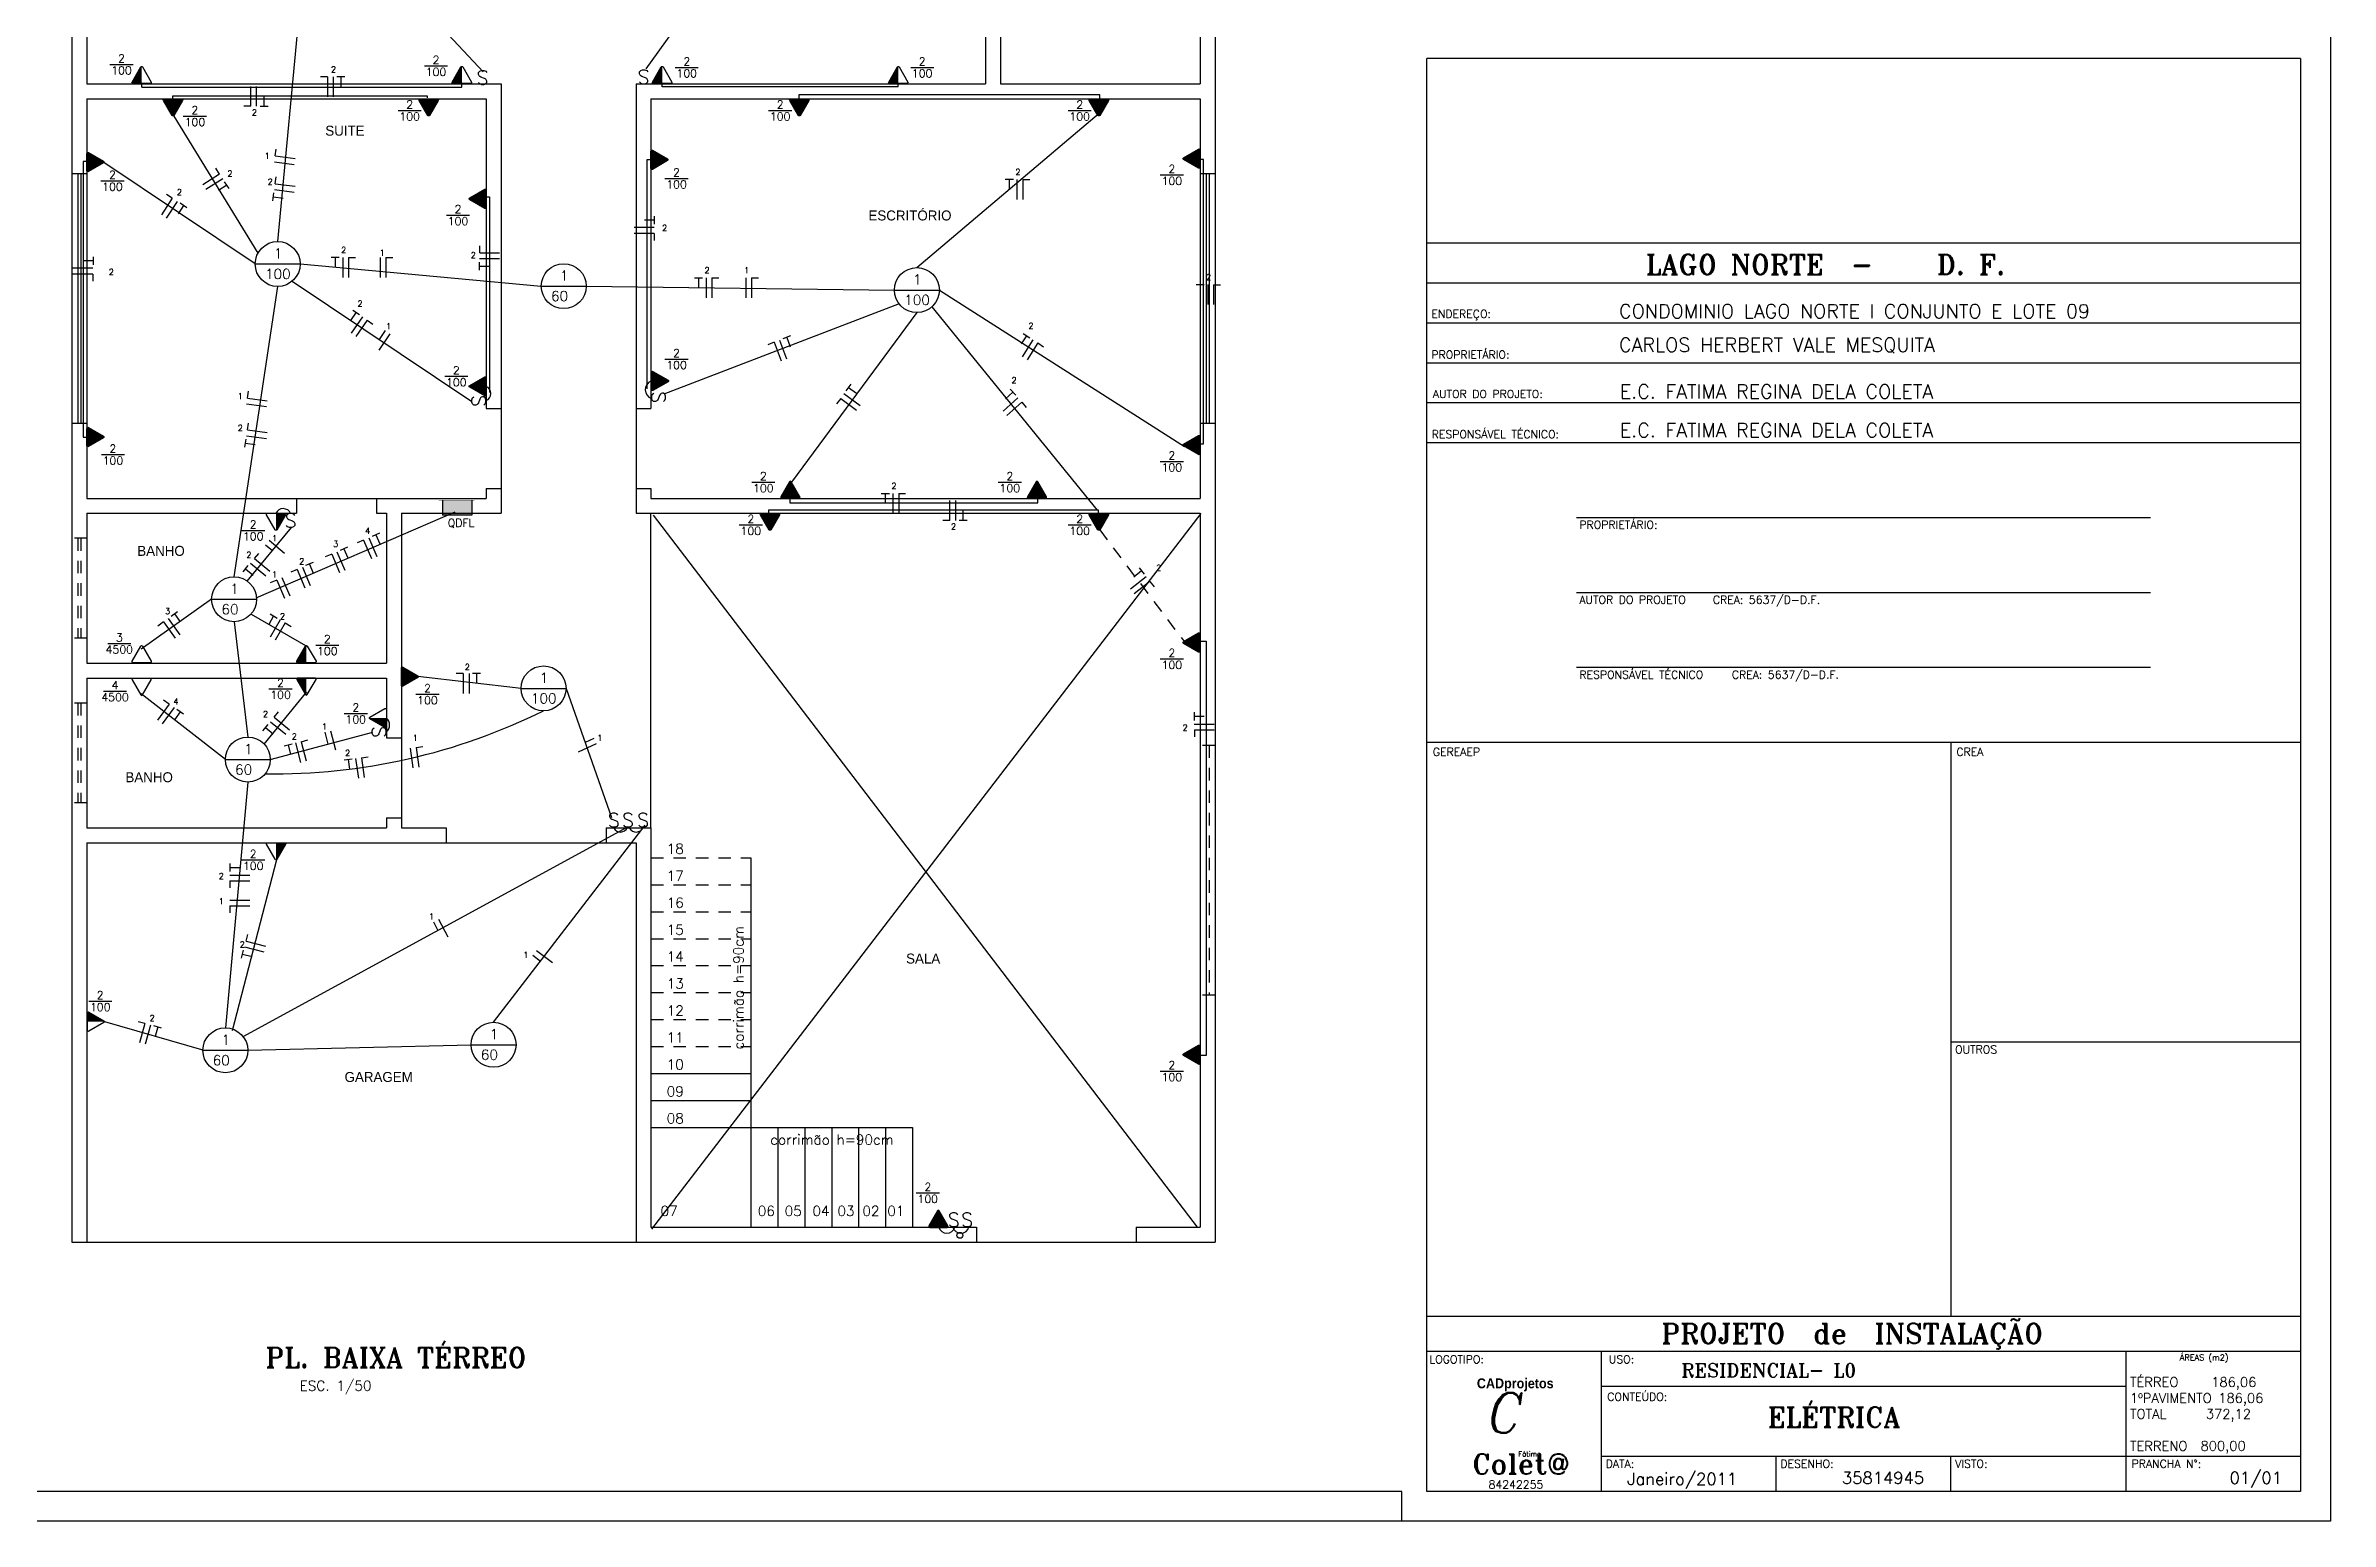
# Model space of a CAD drawing. Extents: x -6.2 to 33.1, y 0 to 26.9.
# Drawn here: x 10.25 to 33.13, y 0 to 14.78 of the extents above; entities that cross this region are included whole.
import ezdxf
from ezdxf.enums import TextEntityAlignment as Align

# ---------------------------------------------------------------- set-up
doc = ezdxf.new("R2010")
doc.units = 0
doc.header["$MEASUREMENT"] = 0
doc.linetypes.add('HIDDEN2', pattern=[0.1875, 0.125, -0.0625])
for name, color, linetype in [('2', 2, 'CONTINUOUS'), ('3', 3, 'CONTINUOUS'), ('5', 5, 'CONTINUOUS'), ('ALVENARIA', 7, 'CONTINUOUS'), ('COR', 130, 'CONTINUOUS'), ('COTAS', 1, 'CONTINUOUS'), ('PORTAS', 2, 'CONTINUOUS'), ('TEXTOS', 3, 'CONTINUOUS'), ('TXT', 2, 'CONTINUOUS')]:
    doc.layers.add(name, color=color, linetype=linetype)
doc.styles.add('ITALICC', font='italicc')
doc.styles.add('R120', font='', dxfattribs={"width": 0.9})
doc.styles.add('R140', font='ROMANT.SHX', dxfattribs={"height": 0.2})
doc.styles.add('ROMANS', font='romans', dxfattribs={"height": 0.1})
doc.styles.add('T20', font='romans.shx', dxfattribs={"height": 0.1})
doc.styles.get('R120').set_extended_font_data('Arial Rounded MT Bold', bold=True)

msp = doc.modelspace()

# ---------------------------------------------------------------- hatches: boundary and pattern name
at = {"layer": '3'}
for points in [[(11.211, 14.57, 0.267949), (11.202, 14.565), (11.115, 14.414, 0.57735), (11.124, 14.399), (11.211, 14.399)], [(14.418, 14.57, 0.267949), (14.409, 14.565), (14.322, 14.414, 0.57735), (14.331, 14.399), (14.418, 14.399)], [(16.424, 14.57, 0.267949), (16.415, 14.565), (16.328, 14.414, 0.57735), (16.337, 14.399), (16.424, 14.399)], [(18.789, 14.57, 0.267949), (18.78, 14.565), (18.693, 14.414, 0.57735), (18.702, 14.399), (18.789, 14.399)], [(12.557, 9.925, 0.267949), (12.566, 9.93), (12.653, 10.08, 0.57735), (12.644, 10.095), (12.557, 10.095)], [(12.861, 8.77, 0.267949), (12.852, 8.765), (12.765, 8.614, 0.57735), (12.774, 8.599), (12.861, 8.599)], [(12.861, 8.275, -0.267949), (12.852, 8.28), (12.765, 8.43, -0.57735), (12.774, 8.445), (12.861, 8.445)], [(13.491, 8.044, 0.267949), (13.496, 8.036), (13.647, 7.949, 0.57735), (13.662, 7.957), (13.662, 8.044)], [(12.557, 6.625, 0.267949), (12.566, 6.63), (12.653, 6.78, 0.57735), (12.644, 6.795), (12.557, 6.795)], [(10.838, 5.004, 0.267949), (10.833, 5.013), (10.683, 5.1, 0.57735), (10.668, 5.091), (10.668, 5.004)]]:
    msp.add_hatch(color=256, dxfattribs=at).paths.add_polyline_path(points)
h = msp.add_hatch(color=256, dxfattribs=at)
h.paths.add_polyline_path([(14.517, 10.228), (14.225, 10.228), (14.225, 10.113), (14.517, 10.113)])
h.paths.add_polyline_path([(14.517, 10.113), (14.225, 10.113), (14.225, 10.077), (14.517, 10.077)])
at = {"layer": 'COTAS'}
for points in [[(11.62, 14.23, 0.57735), (11.612, 14.245), (11.437, 14.245, 0.57735), (11.429, 14.23), (11.516, 14.08, 0.57735), (11.533, 14.08)], [(14.182, 14.23, 0.57735), (14.173, 14.245), (13.999, 14.245, 0.57735), (13.99, 14.23), (14.077, 14.08, 0.57735), (14.094, 14.08)], [(17.893, 14.23, 0.57735), (17.885, 14.245), (17.711, 14.245, 0.57735), (17.702, 14.23), (17.789, 14.08, 0.57735), (17.806, 14.08)], [(20.893, 14.23, 0.57735), (20.884, 14.245), (20.71, 14.245, 0.57735), (20.702, 14.23), (20.789, 14.08, 0.57735), (20.806, 14.08)], [(16.312, 13.723), (16.312, 13.549, 0.57735), (16.327, 13.54), (16.477, 13.627, 0.57735), (16.477, 13.645), (16.327, 13.732, 0.57735)], [(21.812, 13.561), (21.812, 13.735, 0.57735), (21.797, 13.743), (21.646, 13.656, 0.57735), (21.646, 13.639), (21.797, 13.552, 0.57735)], [(10.662, 13.7), (10.662, 13.526, 0.57735), (10.677, 13.517), (10.827, 13.604, 0.57735), (10.827, 13.622), (10.677, 13.709, 0.57735)], [(14.662, 13.157), (14.662, 13.331, 0.57735), (14.647, 13.34), (14.496, 13.253, 0.57735), (14.496, 13.236), (14.647, 13.149, 0.57735)], [(14.662, 11.279), (14.662, 11.453, 0.57735), (14.647, 11.462), (14.496, 11.375, 0.57735), (14.496, 11.357), (14.647, 11.27, 0.57735)], [(16.317, 11.508), (16.317, 11.334, 0.57735), (16.332, 11.325), (16.483, 11.412, 0.57735), (16.483, 11.43), (16.332, 11.517, 0.57735)], [(10.662, 10.946), (10.662, 10.772, 0.57735), (10.677, 10.763), (10.827, 10.85, 0.57735), (10.827, 10.868), (10.677, 10.955, 0.57735)], [(21.812, 10.691), (21.812, 10.865, 0.57735), (21.797, 10.874), (21.646, 10.787, 0.57735), (21.646, 10.77), (21.797, 10.683, 0.57735)], [(17.804, 10.26), (17.717, 10.411, 0.57735), (17.7, 10.411), (17.613, 10.26, 0.57735), (17.622, 10.245), (17.796, 10.245, 0.57735)], [(20.273, 10.26), (20.186, 10.411, 0.57735), (20.169, 10.411), (20.082, 10.26, 0.57735), (20.091, 10.245), (20.265, 10.245, 0.57735)], [(17.599, 10.08, 0.57735), (17.59, 10.095), (17.416, 10.095, 0.57735), (17.408, 10.08), (17.495, 9.93, 0.57735), (17.512, 9.93)], [(20.893, 10.08, 0.57735), (20.884, 10.095), (20.71, 10.095, 0.57735), (20.702, 10.08), (20.789, 9.93, 0.57735), (20.806, 9.93)], [(21.812, 8.714), (21.812, 8.888, 0.57735), (21.797, 8.897), (21.646, 8.81, 0.57735), (21.646, 8.792), (21.797, 8.705, 0.57735)], [(13.812, 8.546), (13.812, 8.372, 0.57735), (13.827, 8.363), (13.977, 8.45, 0.57735), (13.977, 8.468), (13.827, 8.555, 0.57735)], [(21.812, 4.586), (21.812, 4.76, 0.57735), (21.797, 4.768), (21.646, 4.681, 0.57735), (21.646, 4.664), (21.797, 4.577, 0.57735)], [(19.286, 2.959), (19.199, 3.11, 0.57735), (19.182, 3.11), (19.095, 2.959, 0.57735), (19.104, 2.944), (19.278, 2.944, 0.57735)]]:
    msp.add_hatch(color=8, dxfattribs=at).paths.add_polyline_path(points)

# ---------------------------------------------------------------- linework, layer by layer
at = {"layer": '2'}
for p, q in [((10.512, 19.045), (10.512, 10.995)), ((10.662, 18.895), (10.662, 14.395)), ((19.812, 18.795), (19.812, 14.395)), ((19.662, 17.995), (19.662, 14.395)), ((21.812, 16.395), (21.812, 14.395)), ((21.962, 16.395), (21.962, 10.995)), ((10.662, 14.395), (14.812, 14.395)), ((10.662, 14.245), (14.662, 14.245)), ((10.662, 14.245), (10.662, 10.995)), ((14.662, 14.245), (14.662, 11.145)), ((14.812, 14.395), (14.812, 10.345)), ((16.162, 14.395), (16.162, 10.345)), ((16.162, 14.395), (19.662, 14.395)), ((16.312, 14.245), (16.312, 11.145)), ((16.312, 14.245), (21.812, 14.245)), ((19.812, 14.395), (21.812, 14.395)), ((21.812, 14.245), (21.812, 10.995)), ((10.662, 13.495), (10.512, 13.495)), ((21.962, 13.495), (21.812, 13.495)), ((10.662, 10.995), (10.512, 10.995)), ((10.512, 10.995), (10.512, 9.845)), ((10.662, 10.995), (10.662, 10.245)), ((14.662, 11.145), (14.812, 11.145)), ((16.162, 11.145), (16.312, 11.145)), ((21.962, 10.995), (21.812, 10.995)), ((21.812, 10.995), (21.812, 10.245)), ((21.962, 10.995), (21.962, 2.795)), ((14.662, 10.345), (14.812, 10.345)), ((14.662, 10.345), (14.662, 10.245)), ((14.812, 10.345), (14.812, 10.095)), ((16.162, 10.345), (16.312, 10.345)), ((16.162, 10.345), (16.162, 10.095)), ((16.312, 10.345), (16.312, 10.245)), ((10.662, 10.245), (12.762, 10.245)), ((10.662, 10.095), (12.762, 10.095)), ((10.662, 10.095), (10.662, 9.845)), ((12.762, 10.245), (12.762, 10.095)), ((12.762, 10.245), (14.662, 10.245)), ((13.562, 10.245), (13.562, 10.095)), ((13.562, 10.095), (13.662, 10.095)), ((13.662, 10.095), (13.662, 8.595)), ((13.812, 10.095), (13.812, 7.045)), ((13.812, 10.095), (14.812, 10.095)), ((16.162, 10.095), (21.812, 10.095)), ((16.312, 10.245), (21.812, 10.245)), ((16.312, 6.945), (16.312, 10.095)), ((21.812, 10.095), (21.812, 2.945)), ((10.512, 9.845), (10.512, 8.845)), ((10.662, 9.845), (10.662, 8.845)), ((10.512, 8.845), (10.512, 8.195)), ((10.662, 8.845), (10.662, 8.595)), ((10.662, 8.595), (13.662, 8.595)), ((10.662, 8.445), (13.662, 8.445)), ((10.662, 8.445), (10.662, 8.195)), ((13.662, 8.445), (13.662, 7.845)), ((10.512, 8.195), (10.512, 7.195)), ((10.662, 8.195), (10.662, 7.195)), ((13.662, 7.845), (13.812, 7.845)), ((10.512, 7.195), (10.512, 2.795)), ((10.662, 7.195), (10.662, 6.945)), ((10.662, 6.945), (13.662, 6.945)), ((13.662, 7.045), (13.812, 7.045)), ((13.662, 7.045), (13.662, 6.945)), ((13.812, 7.045), (13.812, 6.945)), ((13.812, 6.945), (14.262, 6.945)), ((14.262, 6.945), (14.262, 6.795)), ((15.862, 6.945), (15.862, 6.795)), ((15.862, 6.945), (16.312, 6.945)), ((16.312, 6.945), (16.312, 2.945)), ((10.662, 6.795), (14.262, 6.795)), ((10.662, 6.795), (10.662, 2.795)), ((14.262, 6.795), (16.162, 6.795)), ((16.162, 6.795), (16.162, 2.795)), ((17.312, 6.645), (17.312, 2.945)), ((16.312, 4.485), (17.312, 4.485)), ((16.312, 4.215), (17.312, 4.215)), ((16.312, 3.945), (18.932, 3.945)), ((17.582, 3.945), (17.582, 2.945)), ((17.852, 3.945), (17.852, 2.945)), ((18.122, 3.945), (18.122, 2.945)), ((18.392, 3.945), (18.392, 2.945)), ((18.662, 3.945), (18.662, 2.945)), ((18.932, 3.945), (18.932, 2.945)), ((10.512, 2.795), (10.662, 2.795)), ((10.662, 2.795), (16.162, 2.795)), ((16.162, 2.795), (21.172, 2.795)), ((16.312, 2.945), (18.932, 2.945)), ((18.932, 2.945), (19.572, 2.945)), ((19.572, 2.945), (19.572, 2.795)), ((21.172, 2.945), (21.172, 2.795)), ((21.172, 2.945), (21.812, 2.945)), ((21.172, 2.795), (21.962, 2.795))]:
    msp.add_line(p, q, dxfattribs=at)
at = {"layer": '2', "linetype": 'HIDDEN2'}
for p, q in [((16.312, 6.645), (17.312, 6.645)), ((16.312, 6.375), (17.312, 6.375)), ((16.312, 6.105), (17.312, 6.105)), ((16.312, 5.835), (17.312, 5.835)), ((16.312, 5.565), (17.312, 5.565)), ((16.312, 5.295), (17.312, 5.295)), ((16.312, 5.025), (17.312, 5.025)), ((16.312, 4.755), (17.312, 4.755))]:
    msp.add_line(p, q, dxfattribs=at)
at = {"layer": '3'}
for p, q in [((12.573, 12.817), (12.892, 16.174)), ((13.033, 16.224), (14.63, 14.518)), ((17.469, 16.235), (16.26, 14.546)), ((13.071, 14.465), (13.002, 14.465)), ((13.071, 14.465), (13.071, 14.266)), ((13.13, 14.466), (13.13, 14.266)), ((13.246, 14.467), (13.165, 14.467)), ((13.206, 14.467), (13.206, 14.368)), ((11.211, 14.364), (11.211, 14.395)), ((11.211, 14.364), (14.418, 14.364)), ((11.523, 14.245), (11.523, 14.277)), ((11.523, 14.277), (14.069, 14.277)), ((12.304, 14.172), (12.304, 14.371)), ((12.362, 14.171), (12.362, 14.371)), ((12.438, 14.17), (12.438, 14.269)), ((14.069, 14.277), (14.069, 14.256)), ((14.418, 14.364), (14.418, 14.395)), ((16.424, 14.367), (16.424, 14.395)), ((18.789, 14.367), (16.424, 14.367)), ((20.806, 14.286), (17.792, 14.286)), ((17.792, 14.286), (17.792, 14.251)), ((18.789, 14.367), (18.789, 14.395)), ((20.806, 14.242), (20.806, 14.286)), ((12.376, 12.701), (11.536, 14.071)), ((12.304, 14.172), (12.235, 14.172)), ((12.478, 14.17), (12.397, 14.17)), ((18.975, 12.556), (20.8, 14.103)), ((12.549, 13.674), (12.558, 13.742)), ((10.661, 13.62), (10.625, 13.62)), ((10.625, 13.62), (10.625, 10.858)), ((12.348, 12.592), (10.832, 13.608)), ((11.99, 13.493), (11.953, 13.551)), ((12.541, 13.616), (12.739, 13.59)), ((12.549, 13.674), (12.747, 13.648)), ((16.312, 13.636), (16.272, 13.636)), ((16.272, 13.636), (16.272, 11.341)), ((21.847, 13.637), (21.817, 13.637)), ((21.847, 10.79), (21.847, 13.637)), ((11.517, 13.25), (11.459, 13.288)), ((11.99, 13.493), (11.822, 13.386)), ((12.023, 13.444), (11.853, 13.337)), ((12.064, 13.38), (11.981, 13.327)), ((12.086, 13.347), (12.042, 13.415)), ((12.524, 13.224), (12.535, 13.304)), ((12.541, 13.339), (12.739, 13.313)), ((12.549, 13.396), (12.558, 13.465)), ((12.549, 13.396), (12.747, 13.37)), ((19.861, 13.44), (19.942, 13.44)), ((19.901, 13.44), (19.901, 13.341)), ((19.977, 13.439), (19.977, 13.238)), ((20.035, 13.437), (20.035, 13.238)), ((20.035, 13.437), (20.105, 13.437)), ((11.517, 13.25), (11.408, 13.083)), ((11.567, 13.219), (11.457, 13.051)), ((11.631, 13.178), (11.577, 13.095)), ((11.664, 13.156), (11.596, 13.201)), ((12.53, 13.263), (12.627, 13.25)), ((14.657, 13.266), (14.693, 13.266)), ((14.693, 13.266), (14.693, 11.306)), ((16.345, 13.072), (16.345, 12.991)), ((16.344, 12.956), (16.144, 12.956)), ((16.343, 12.897), (16.144, 12.897)), ((16.345, 13.032), (16.247, 13.032)), ((16.343, 12.897), (16.343, 12.828)), ((10.724, 12.625), (10.625, 12.625)), ((10.724, 12.665), (10.724, 12.584)), ((12.798, 12.592), (15.213, 12.37)), ((13.108, 12.659), (13.189, 12.659)), ((13.148, 12.659), (13.148, 12.56)), ((13.224, 12.658), (13.224, 12.457)), ((13.282, 12.656), (13.282, 12.457)), ((13.282, 12.656), (13.352, 12.656)), ((13.599, 12.658), (13.599, 12.457)), ((13.657, 12.656), (13.657, 12.457)), ((13.657, 12.656), (13.727, 12.656)), ((14.594, 12.53), (14.594, 12.611)), ((14.595, 12.646), (14.796, 12.646)), ((14.597, 12.705), (14.597, 12.774)), ((14.597, 12.705), (14.796, 12.705)), ((10.723, 12.549), (10.522, 12.549)), ((10.721, 12.491), (10.522, 12.491)), ((10.721, 12.491), (10.721, 12.421)), ((12.136, 9.459), (12.573, 12.367)), ((12.717, 12.42), (14.516, 11.215)), ((14.594, 12.57), (14.693, 12.57)), ((15.663, 12.37), (18.75, 12.331)), ((16.747, 12.455), (16.829, 12.455)), ((16.787, 12.455), (16.787, 12.356)), ((16.863, 12.454), (16.863, 12.254)), ((16.922, 12.453), (16.922, 12.254)), ((16.922, 12.453), (16.991, 12.453)), ((17.261, 12.454), (17.261, 12.254)), ((17.32, 12.453), (17.32, 12.254)), ((17.32, 12.453), (17.389, 12.453)), ((21.772, 12.386), (21.853, 12.386)), ((21.812, 12.386), (21.812, 12.288)), ((21.888, 12.385), (21.888, 12.185)), ((21.946, 12.384), (21.946, 12.185)), ((21.946, 12.384), (22.016, 12.384)), ((13.327, 12.131), (13.394, 12.085)), ((18.797, 12.193), (16.439, 11.289)), ((19.124, 12.163), (20.781, 10.125)), ((19.2, 12.331), (21.656, 10.763)), ((13.36, 12.108), (13.304, 12.027)), ((13.422, 12.064), (13.308, 11.9)), ((13.469, 12.029), (13.355, 11.866)), ((13.469, 12.029), (13.526, 11.99)), ((13.651, 11.925), (13.589, 11.836)), ((18.975, 12.106), (17.719, 10.408)), ((13.698, 11.891), (13.585, 11.728)), ((17.546, 11.808), (17.481, 11.784)), ((17.546, 11.808), (17.615, 11.621)), ((17.6, 11.829), (17.67, 11.641)), ((17.708, 11.871), (17.632, 11.842)), ((17.671, 11.857), (17.705, 11.764)), ((20.072, 11.874), (20.02, 11.791)), ((20.136, 11.833), (20.029, 11.663)), ((20.038, 11.896), (20.107, 11.852)), ((20.185, 11.801), (20.079, 11.632)), ((20.185, 11.801), (20.243, 11.764)), ((12.271, 11.248), (12.28, 11.317)), ((12.271, 11.248), (12.468, 11.222)), ((18.212, 11.246), (18.171, 11.19)), ((18.212, 11.246), (18.372, 11.128)), ((18.245, 11.294), (18.407, 11.175)), ((18.314, 11.388), (18.265, 11.322)), ((18.29, 11.355), (18.369, 11.297)), ((19.987, 11.251), (19.838, 11.118)), ((19.937, 11.309), (19.864, 11.243)), ((19.911, 11.339), (19.965, 11.278)), ((12.262, 11.191), (12.46, 11.164)), ((12.271, 10.93), (12.28, 10.998)), ((20.025, 11.207), (19.877, 11.074)), ((20.025, 11.207), (20.071, 11.155)), ((10.625, 10.858), (10.656, 10.858)), ((12.245, 10.757), (12.256, 10.838)), ((12.25, 10.797), (12.348, 10.783)), ((12.262, 10.872), (12.46, 10.845)), ((12.271, 10.93), (12.468, 10.903)), ((21.81, 10.79), (21.847, 10.79)), ((14.346, 10.105), (12.354, 9.246)), ((14.517, 10.077), (14.225, 10.077)), ((17.493, 10.095), (17.493, 10.131)), ((17.493, 10.131), (20.79, 10.131)), ((17.702, 10.244), (17.702, 10.2)), ((17.702, 10.2), (20.186, 10.2)), ((18.618, 10.295), (18.7, 10.295)), ((18.658, 10.295), (18.658, 10.197)), ((18.735, 10.294), (18.735, 10.094)), ((18.793, 10.293), (18.793, 10.094)), ((18.793, 10.293), (18.862, 10.293)), ((19.305, 10.024), (19.305, 10.223)), ((19.364, 10.023), (19.364, 10.223)), ((19.44, 10.022), (19.44, 10.121)), ((20.186, 10.2), (20.186, 10.241)), ((20.79, 10.131), (20.79, 10.094)), ((12.268, 9.416), (12.711, 9.954)), ((13.487, 9.849), (13.565, 9.664)), ((13.593, 9.895), (13.518, 9.863)), ((13.557, 9.88), (13.595, 9.789)), ((19.305, 10.024), (19.236, 10.024)), ((19.48, 10.022), (19.398, 10.022)), ((12.34, 9.641), (12.384, 9.694)), ((12.34, 9.641), (12.493, 9.514)), ((12.451, 9.781), (12.52, 9.723)), ((12.489, 9.825), (12.642, 9.697)), ((13.114, 9.685), (13.05, 9.658)), ((13.114, 9.685), (13.192, 9.502)), ((13.167, 9.709), (13.246, 9.525)), ((13.274, 9.755), (13.199, 9.724)), ((13.237, 9.74), (13.276, 9.649)), ((13.434, 9.825), (13.37, 9.798)), ((13.434, 9.825), (13.512, 9.642)), ((12.227, 9.508), (12.279, 9.571)), ((12.252, 9.539), (12.328, 9.476)), ((12.302, 9.597), (12.456, 9.469)), ((12.563, 9.427), (12.499, 9.4)), ((12.563, 9.427), (12.641, 9.244)), ((12.616, 9.451), (12.694, 9.267)), ((12.768, 9.532), (12.705, 9.505)), ((12.768, 9.532), (12.846, 9.349)), ((12.822, 9.556), (12.9, 9.372)), ((12.928, 9.602), (12.853, 9.571)), ((12.891, 9.587), (12.93, 9.496)), ((21.272, 9.459), (21.116, 9.334)), ((21.225, 9.519), (21.148, 9.457)), ((21.307, 9.413), (21.153, 9.288)), ((21.2, 9.55), (21.251, 9.487)), ((21.307, 9.413), (21.351, 9.359)), ((11.911, 9.234), (11.205, 8.736)), ((11.43, 9.007), (11.374, 8.966)), ((11.43, 9.007), (11.546, 8.845)), ((11.477, 9.042), (11.594, 8.879)), ((11.571, 9.11), (11.505, 9.063)), ((11.538, 9.087), (11.596, 9.007)), ((12.136, 9.009), (12.274, 7.854)), ((12.306, 9.086), (12.876, 8.758)), ((12.532, 9.067), (12.483, 8.982)), ((12.598, 9.028), (12.497, 8.855)), ((12.498, 9.087), (12.568, 9.046)), ((12.647, 8.998), (12.547, 8.826)), ((12.647, 8.998), (12.707, 8.963)), ((21.815, 8.813), (21.874, 8.813)), ((21.874, 8.813), (21.874, 4.666)), ((14.432, 8.49), (14.362, 8.49)), ((14.432, 8.49), (14.432, 8.291)), ((14.49, 8.491), (14.49, 8.291)), ((14.606, 8.492), (14.525, 8.492)), ((14.566, 8.492), (14.566, 8.393)), ((12.049, 7.629), (11.205, 8.286)), ((12.439, 7.782), (12.865, 8.308)), ((15.011, 8.342), (13.976, 8.461)), ((15.461, 8.342), (15.916, 7.05)), ((11.487, 8.183), (11.37, 8.022)), ((11.535, 8.15), (11.417, 7.988)), ((11.487, 8.183), (11.431, 8.224)), ((11.597, 8.106), (11.539, 8.026)), ((11.629, 8.082), (11.564, 8.13)), ((12.537, 8.052), (12.581, 8.107)), ((12.537, 8.052), (12.693, 7.928)), ((21.752, 8.102), (21.752, 8.02)), ((21.752, 8.062), (21.851, 8.062)), ((12.426, 7.917), (12.477, 7.981)), ((12.451, 7.949), (12.529, 7.887)), ((12.499, 7.629), (13.526, 7.902)), ((12.5, 8.008), (12.656, 7.883)), ((12.639, 7.766), (12.718, 7.787)), ((12.752, 7.795), (12.803, 7.601)), ((12.808, 7.808), (12.875, 7.826)), ((12.808, 7.808), (12.859, 7.616)), ((13.045, 7.904), (13.077, 7.782)), ((13.102, 7.918), (13.152, 7.725)), ((15.763, 7.788), (15.583, 7.703)), ((15.739, 7.841), (15.652, 7.8)), ((21.753, 7.985), (21.953, 7.985)), ((21.754, 7.927), (21.953, 7.927)), ((21.754, 7.927), (21.754, 7.858)), ((12.678, 7.776), (12.703, 7.681)), ((13.238, 7.625), (13.319, 7.636)), ((13.278, 7.63), (13.291, 7.532)), ((13.354, 7.639), (13.381, 7.441)), ((13.412, 7.646), (13.48, 7.655)), ((13.412, 7.646), (13.439, 7.449)), ((13.901, 7.744), (13.928, 7.546)), ((13.959, 7.751), (14.027, 7.76)), ((13.959, 7.751), (13.986, 7.553)), ((12.274, 7.404), (12.049, 4.942)), ((12.226, 4.856), (16.075, 6.951)), ((14.735, 4.998), (16.255, 6.971)), ((12.093, 6.588), (12.093, 6.507)), ((12.093, 6.548), (12.192, 6.548)), ((12.094, 6.472), (12.294, 6.472)), ((12.095, 6.413), (12.294, 6.413)), ((12.095, 6.413), (12.095, 6.344)), ((12.121, 4.917), (12.564, 6.627)), ((12.094, 6.221), (12.294, 6.221)), ((12.095, 6.163), (12.294, 6.163)), ((12.095, 6.163), (12.095, 6.094)), ((14.133, 6.004), (14.178, 5.918)), ((14.185, 6.03), (14.277, 5.853)), ((12.241, 5.753), (12.435, 5.702)), ((12.257, 5.809), (12.275, 5.876)), ((12.257, 5.809), (12.45, 5.759)), ((12.211, 5.641), (12.231, 5.72)), ((12.221, 5.68), (12.316, 5.655)), ((15.129, 5.671), (15.207, 5.611)), ((15.166, 5.717), (15.324, 5.596)), ((11.837, 4.716), (10.817, 5.008)), ((11.242, 4.985), (11.176, 5.003)), ((11.242, 4.985), (11.189, 4.793)), ((11.299, 4.97), (11.245, 4.777)), ((11.411, 4.94), (11.333, 4.962)), ((11.372, 4.951), (11.346, 4.855)), ((12.274, 4.717), (14.51, 4.773)), ((21.874, 4.666), (21.823, 4.666))]:
    msp.add_line(p, q, dxfattribs=at)
at = {"layer": '3', "linetype": 'CONTINUOUS'}
for p, q in [((10.572, 13.495), (10.572, 10.995)), ((10.602, 13.495), (10.602, 10.995)), ((21.872, 13.495), (21.872, 10.995)), ((21.902, 13.495), (21.902, 10.995))]:
    msp.add_line(p, q, dxfattribs=at)
at = {"layer": '3', "linetype": 'HIDDEN2'}
for p, q in [((10.662, 9.845), (10.512, 9.845)), ((10.572, 9.845), (10.572, 8.845)), ((10.602, 9.845), (10.602, 8.845)), ((20.806, 9.929), (21.658, 8.803)), ((10.662, 8.845), (10.512, 8.845)), ((10.662, 8.195), (10.512, 8.195)), ((10.572, 8.195), (10.572, 7.195)), ((10.602, 8.195), (10.602, 7.195)), ((21.962, 7.77), (21.812, 7.77)), ((21.872, 7.77), (21.872, 5.27)), ((21.902, 7.77), (21.902, 5.27)), ((10.662, 7.195), (10.512, 7.195)), ((21.962, 5.27), (21.812, 5.27))]:
    msp.add_line(p, q, dxfattribs=at)
at = {"layer": '3'}
msp.add_circle((19.406, 2.864), 0.0293, dxfattribs=at)
for centre, radius, start, end in [((14.627, 11.295), 0.0793, 295.8388, 64.1612), ((16.349, 11.333), 0.0938, 113.7725, 249.4554), ((12.628, 10.06), 0.0819, 23.6266, 155.1294), ((12.539, 13.554), 6.068, 269.1361, 296.3788), ((13.603, 7.975), 0.0911, 310.3101, 49.6899), ((16.006, 6.979), 0.076, 208.6413, 335.5169), ((16.164, 6.979), 0.076, 208.6413, 335.5169), ((19.274, 2.969), 0.0836, 195.6208, 346.1814), ((19.415, 2.969), 0.0836, 195.6208, 346.1814)]:
    msp.add_arc(centre, radius, start, end, dxfattribs=at)
at = {"layer": 'ALVENARIA'}
for p, q in [((32.832, 12.8), (24.082, 12.8)), ((24.082, 10.8), (24.082, 12.8)), ((32.832, 12.8), (32.832, 10.8)), ((32.832, 10.8), (24.082, 10.8)), ((24.082, 0.3), (24.082, 2.05)), ((32.832, 2.05), (24.082, 2.05)), ((32.832, 2.05), (32.832, 0.3)), ((23.832, 0.3), (-4.653, 0.3)), ((23.832, 0), (23.832, 0.3)), ((32.832, 0.3), (24.082, 0.3))]:
    msp.add_line(p, q, dxfattribs=at)
at = {"layer": 'COTAS'}
for p, q in [((33.132, 26.912), (33.132, 0)), ((24.082, 12.8), (24.082, 14.65)), ((32.832, 14.65), (24.082, 14.65)), ((32.832, 14.65), (32.832, 12.8)), ((32.832, 12.4), (24.082, 12.4)), ((32.832, 12), (24.082, 12)), ((32.832, 11.6), (24.082, 11.6)), ((32.832, 11.2), (24.082, 11.2)), ((24.082, 2.05), (24.082, 10.8)), ((32.832, 10.8), (32.832, 2.05)), ((21.82, 10.093), (16.317, 2.927)), ((16.334, 10.076), (21.783, 2.946)), ((31.332, 10.05), (25.582, 10.05)), ((31.332, 9.3), (25.582, 9.3)), ((31.332, 8.55), (25.582, 8.55)), ((32.832, 7.8), (24.082, 7.8)), ((29.332, 7.8), (29.332, 2.05)), ((32.832, 4.8), (29.332, 4.8)), ((32.832, 1.7), (24.082, 1.7)), ((25.832, 1.35), (25.832, 1.7)), ((31.082, 1.7), (31.082, 1.35)), ((25.832, 0.3), (25.832, 0.65)), ((27.582, 0.3), (27.582, 0.65)), ((29.332, 0.3), (29.332, 0.65)), ((32.832, 0.65), (31.082, 0.65)), ((31.082, 0.65), (31.082, 0.3)), ((33.132, 0), (-6.237, 0))]:
    msp.add_line(p, q, dxfattribs=at)
at = {"layer": 'PORTAS'}
for p, q in [((25.832, 0.65), (25.832, 1.35)), ((31.082, 1.35), (25.832, 1.35)), ((31.082, 1.35), (31.082, 0.65)), ((31.082, 0.65), (25.832, 0.65))]:
    msp.add_line(p, q, dxfattribs=at)
at = {"layer": 'TEXTOS'}
for p, q in [((10.893, 14.591), (11.124, 14.591)), ((14.043, 14.576), (14.275, 14.576)), ((16.554, 14.561), (16.786, 14.561)), ((18.913, 14.561), (19.144, 14.561)), ((11.628, 14.074), (11.86, 14.074)), ((13.779, 14.129), (14.01, 14.129)), ((17.49, 14.129), (17.722, 14.129)), ((20.49, 14.129), (20.722, 14.129)), ((10.802, 13.426), (11.034, 13.426)), ((16.452, 13.449), (16.684, 13.449)), ((21.413, 13.484), (21.645, 13.484)), ((14.263, 13.081), (14.495, 13.081)), ((12.348, 12.592), (12.798, 12.592)), ((15.213, 12.37), (15.663, 12.37)), ((18.75, 12.331), (19.2, 12.331)), ((14.246, 11.467), (14.478, 11.467)), ((16.452, 11.64), (16.684, 11.64)), ((10.808, 10.683), (11.039, 10.683)), ((21.413, 10.615), (21.645, 10.615)), ((17.321, 10.407), (17.553, 10.407)), ((19.79, 10.407), (20.022, 10.407)), ((14.225, 10.228), (14.225, 10.077)), ((14.517, 10.228), (14.517, 10.077)), ((12.212, 9.924), (12.444, 9.924)), ((17.196, 9.979), (17.428, 9.979)), ((20.49, 9.979), (20.722, 9.979)), ((11.911, 9.234), (12.361, 9.234)), ((10.871, 8.791), (11.103, 8.791)), ((12.954, 8.776), (13.186, 8.776)), ((21.413, 8.637), (21.645, 8.637)), ((10.828, 8.314), (11.059, 8.314)), ((12.486, 8.337), (12.718, 8.337)), ((13.958, 8.283), (14.189, 8.283)), ((15.011, 8.342), (15.461, 8.342)), ((13.24, 8.091), (13.471, 8.091)), ((12.049, 7.629), (12.499, 7.629)), ((12.212, 6.624), (12.444, 6.624)), ((10.681, 5.21), (10.912, 5.21)), ((11.824, 4.717), (12.274, 4.717)), ((14.51, 4.773), (14.96, 4.773)), ((21.413, 4.509), (21.645, 4.509)), ((18.968, 3.289), (19.2, 3.289))]:
    msp.add_line(p, q, dxfattribs=at)
for points in [[(11.115, 14.414), (11.202, 14.565, -0.57735), (11.219, 14.565), (11.306, 14.414, -0.57735), (11.298, 14.399), (11.124, 14.399, -0.57735)], [(14.322, 14.414), (14.409, 14.565, -0.57735), (14.427, 14.565), (14.514, 14.414, -0.57735), (14.505, 14.399), (14.331, 14.399, -0.57735)], [(16.328, 14.414), (16.415, 14.565, -0.57735), (16.433, 14.565), (16.52, 14.414, -0.57735), (16.511, 14.399), (16.337, 14.399, -0.57735)], [(18.693, 14.414), (18.78, 14.565, -0.57735), (18.798, 14.565), (18.885, 14.414, -0.57735), (18.876, 14.399), (18.702, 14.399, -0.57735)], [(11.62, 14.23), (11.533, 14.08, -0.57735), (11.516, 14.08), (11.429, 14.23, -0.57735), (11.437, 14.245), (11.612, 14.245, -0.57735)], [(14.182, 14.23), (14.094, 14.08, -0.57735), (14.077, 14.08), (13.99, 14.23, -0.57735), (13.999, 14.245), (14.173, 14.245, -0.57735)], [(17.893, 14.23), (17.806, 14.08, -0.57735), (17.789, 14.08), (17.702, 14.23, -0.57735), (17.711, 14.245), (17.885, 14.245, -0.57735)], [(20.893, 14.23), (20.806, 14.08, -0.57735), (20.789, 14.08), (20.702, 14.23, -0.57735), (20.71, 14.245), (20.884, 14.245, -0.57735)], [(16.327, 13.732), (16.477, 13.645, -0.57735), (16.477, 13.627), (16.327, 13.54, -0.57735), (16.312, 13.549), (16.312, 13.723, -0.57735)], [(21.797, 13.552), (21.646, 13.639, -0.57735), (21.646, 13.656), (21.797, 13.743, -0.57735), (21.812, 13.735), (21.812, 13.561, -0.57735)], [(10.677, 13.709), (10.827, 13.622, -0.57735), (10.827, 13.604), (10.677, 13.517, -0.57735), (10.662, 13.526), (10.662, 13.7, -0.57735)], [(14.647, 13.149), (14.496, 13.236, -0.57735), (14.496, 13.253), (14.647, 13.34, -0.57735), (14.662, 13.331), (14.662, 13.157, -0.57735)], [(14.647, 11.27), (14.496, 11.357, -0.57735), (14.496, 11.375), (14.647, 11.462, -0.57735), (14.662, 11.453), (14.662, 11.279, -0.57735)], [(16.332, 11.517), (16.483, 11.43, -0.57735), (16.483, 11.412), (16.332, 11.325, -0.57735), (16.317, 11.334), (16.317, 11.508, -0.57735)], [(10.677, 10.955), (10.827, 10.868, -0.57735), (10.827, 10.85), (10.677, 10.763, -0.57735), (10.662, 10.772), (10.662, 10.946, -0.57735)], [(21.797, 10.683), (21.646, 10.77, -0.57735), (21.646, 10.787), (21.797, 10.874, -0.57735), (21.812, 10.865), (21.812, 10.691, -0.57735)], [(17.804, 10.26), (17.717, 10.411, 0.57735), (17.7, 10.411), (17.613, 10.26, 0.57735), (17.622, 10.245), (17.796, 10.245, 0.57735)], [(20.273, 10.26), (20.186, 10.411, 0.57735), (20.169, 10.411), (20.082, 10.26, 0.57735), (20.091, 10.245), (20.265, 10.245, 0.57735)], [(12.653, 10.08), (12.566, 9.93, -0.57735), (12.548, 9.93), (12.461, 10.08, -0.57735), (12.47, 10.095), (12.644, 10.095, -0.57735)], [(17.599, 10.08), (17.512, 9.93, -0.57735), (17.495, 9.93), (17.408, 10.08, -0.57735), (17.416, 10.095), (17.59, 10.095, -0.57735)], [(20.893, 10.08), (20.806, 9.93, -0.57735), (20.789, 9.93), (20.702, 10.08, -0.57735), (20.71, 10.095), (20.884, 10.095, -0.57735)], [(11.115, 8.614), (11.202, 8.765, -0.57735), (11.219, 8.765), (11.306, 8.614, -0.57735), (11.298, 8.599), (11.124, 8.599, -0.57735)], [(12.765, 8.614), (12.852, 8.765, -0.57735), (12.87, 8.765), (12.957, 8.614, -0.57735), (12.948, 8.599), (12.774, 8.599, -0.57735)], [(21.797, 8.705), (21.646, 8.792, -0.57735), (21.646, 8.81), (21.797, 8.897, -0.57735), (21.812, 8.888), (21.812, 8.714, -0.57735)], [(13.827, 8.555), (13.977, 8.468, -0.57735), (13.977, 8.45), (13.827, 8.363, -0.57735), (13.812, 8.372), (13.812, 8.546, -0.57735)], [(11.115, 8.427), (11.202, 8.276, 0.57735), (11.219, 8.276), (11.306, 8.427, 0.57735), (11.298, 8.442), (11.124, 8.442, 0.57735)], [(12.765, 8.43), (12.852, 8.28, 0.57735), (12.87, 8.28), (12.957, 8.43, 0.57735), (12.948, 8.445), (12.774, 8.445, 0.57735)], [(13.647, 7.949), (13.496, 8.036, -0.57735), (13.496, 8.053), (13.647, 8.14, -0.57735), (13.662, 8.131), (13.662, 7.957, -0.57735)], [(12.653, 6.78), (12.566, 6.63, -0.57735), (12.548, 6.63), (12.461, 6.78, -0.57735), (12.47, 6.795), (12.644, 6.795, -0.57735)], [(10.683, 5.1), (10.833, 5.013, -0.57735), (10.833, 4.995), (10.683, 4.908, -0.57735), (10.668, 4.917), (10.668, 5.091, -0.57735)], [(21.797, 4.577), (21.646, 4.664, -0.57735), (21.646, 4.681), (21.797, 4.768, -0.57735), (21.812, 4.76), (21.812, 4.586, -0.57735)], [(19.286, 2.959), (19.199, 3.11, 0.57735), (19.182, 3.11), (19.095, 2.959, 0.57735), (19.104, 2.944), (19.278, 2.944, 0.57735)]]:
    msp.add_lwpolyline(points, format="xyb", close=True, dxfattribs=at)
at = {"layer": 'TEXTOS', "const_width": 0.002}
msp.add_lwpolyline([(14.547, 10.227), (14.187, 10.227)], dxfattribs=at)
at = {"layer": 'TEXTOS'}
for centre in [(12.573, 12.592), (15.438, 12.37), (18.975, 12.331), (12.136, 9.234), (15.236, 8.342), (12.274, 7.629), (12.049, 4.717), (14.735, 4.773)]:
    msp.add_circle(centre, 0.225, dxfattribs=at)

# ---------------------------------------------------------------- texts
at = {"layer": '2', "style": 'ROMANS'}
for s, p in [('2', (13.132, 14.54)), ('2', (12.34, 14.11)), ('2', (12.095, 13.498)), ('1', (12.467, 13.675)), ('2', (19.987, 13.514)), ('2', (11.589, 13.311)), ('2', (12.498, 13.415)), ('2', (16.448, 12.953)), ('2', (13.234, 12.733)), ('1', (13.619, 12.705)), ('2', (14.533, 12.681)), ('2', (10.906, 12.512)), ('2', (16.874, 12.529)), ('1', (17.271, 12.529)), ('2', (21.898, 12.461)), ('2', (13.398, 12.195)), ('1', (13.684, 11.969)), ('2', (20.118, 11.973)), ('2', (19.949, 11.427)), ('1', (12.198, 11.269)), ('2', (12.198, 10.95)), ('2', (18.745, 10.37)), ('1', (12.543, 9.845)), ('4', (13.475, 9.919)), ('2', (19.342, 9.962)), ('2', (12.284, 9.679)), ('2', (12.814, 9.614)), ('3', (13.155, 9.788)), ('1', (12.543, 9.483)), ('2', (21.397, 9.55)), ('3', (11.47, 9.115)), ('2', (12.621, 9.063)), ('2', (14.473, 8.556)), ('4', (11.554, 8.211)), ('2', (12.451, 8.084)), ('2', (12.74, 7.861)), ('1', (13.042, 7.959)), ('1', (13.952, 7.846)), ('1', (15.799, 7.846)), ('2', (21.662, 7.948)), ('2', (13.273, 7.695)), ('2', (12.008, 6.461)), ('1', (12.008, 6.21)), ('1', (14.113, 6.057)), ('2', (12.218, 5.777)), ('1', (15.058, 5.673)), ('2', (11.316, 5.039))]:
    msp.add_text(s, height=0.06, dxfattribs=at).set_placement(p, align=Align.MIDDLE)
at = {"layer": '5'}
for s, height, style, p in [('LAGO NORTE  -   D. F.', 0.2, 'R140', (26.275, 12.486)), ('CONDOMINIO LAGO NORTE I CONJUNTO E LOTE 09', 0.14, 'ROMANS', (26.008, 12.048)), ('CARLOS HERBERT VALE MESQUITA', 0.14, 'ROMANS', (26.008, 11.712)), ('E.C. FATIMA REGINA DELA COLETA', 0.14, 'ROMANS', (26.016, 11.245)), ('E.C. FATIMA REGINA DELA COLETA', 0.14, 'ROMANS', (26.016, 10.859)), ('ELÉTRICA', 0.2, 'R140', (27.496, 0.942))]:
    msp.add_text(s, height=height, dxfattribs=dict(at, style=style)).set_placement(p)
at = {"layer": 'ALVENARIA', "color": 3, "insert": (12.45, 1.741), "char_height": 0.2, "attachment_point": 1, "style": 'T20'}
msp.add_mtext('{\\Fromant.shx|c1;\\C5;PL. BAIXA\\Fromant.shx|c0; TÉRREO\\Fromant.shx|c1;\\P\\H0.5x;\\C2;     ESC. 1/50}', dxfattribs=at)
at = {"layer": 'COR', "style": 'R140'}
msp.add_text('Colet@', height=0.2, dxfattribs=at).set_placement((24.539, 0.474))
at = {"layer": 'COTAS'}
for s, height, style, p in [('PROJETO  de  INSTALAÇÃO', 0.2, 'R140', (26.431, 1.781)), ('RESIDENCIAL- L0', 0.14, 'R140', (26.631, 1.442)), ('C', 0.4, 'ITALICC', (24.689, 0.885))]:
    msp.add_text(s, height=height, dxfattribs=dict(at, style=style)).set_placement(p)
at = {"layer": 'COTAS', "color": 3, "insert": (31.125, 0.678), "char_height": 0.0959, "attachment_point": 7, "style": 'ROMANS'}
msp.add_mtext('TÉRREO     186,06\\P1ºPAVIMENTO 186,06\\PTOTAL      372,12\\P\\PTERRENO  800,00', dxfattribs=at)
at = {"layer": 'PORTAS', "style": 'ROMANS'}
for s, height, p in [('ENDEREÇO:', 0.08, (24.128, 12.052)), ('PROPRIETÁRIO:', 0.08, (24.128, 11.644)), ('AUTOR DO PROJETO:', 0.08, (24.143, 11.25)), ('RESPONSÁVEL TÉCNICO:', 0.08, (24.131, 10.847)), ('PROPRIETÁRIO:', 0.08, (25.61, 9.94)), ('AUTOR DO PROJETO   CREA: 5637/D-D.F.', 0.08, (25.61, 9.189)), ('RESPONSÁVEL TÉCNICO   CREA: 5637/D-D.F.', 0.08, (25.61, 8.439)), ('GEREAEP', 0.08, (24.143, 7.666)), ('CREA', 0.08, (29.386, 7.666)), ('OUTROS', 0.08, (29.373, 4.685)), ('LOGOTIPO:', 0.08, (24.108, 1.582)), ('USO:', 0.08, (25.905, 1.582)), ('ÁREAS (m2)', 0.06, (31.623, 1.611)), ('CONTEÚDO:', 0.08, (25.89, 1.207)), ('Fátima', 0.05, (24.999, 0.65)), ('DATA:', 0.08, (25.874, 0.536)), ('DESENHO:', 0.08, (27.624, 0.536)), ('VISTO:', 0.08, (29.375, 0.536)), ('PRANCHA N%%D:', 0.08, (31.141, 0.536))]:
    msp.add_text(s, height=height, dxfattribs=at).set_placement(p)
at = {"layer": 'PORTAS', "style": 'R120', "width": 0.9}
msp.add_text('CADprojetos', height=0.1, dxfattribs=at).set_placement((24.584, 1.332))
at = {"layer": 'TEXTOS', "style": 'ROMANS'}
for s, p in [('2', (11.009, 14.651)), ('2', (14.159, 14.636)), ('2', (16.67, 14.621)), ('2', (19.028, 14.621)), ('100', (11.009, 14.531)), ('100', (14.159, 14.516)), ('100', (16.67, 14.501)), ('100', (19.028, 14.501)), ('2', (13.895, 14.189)), ('2', (17.606, 14.189)), ('2', (20.606, 14.189)), ('100', (11.744, 14.014)), ('2', (11.744, 14.134)), ('100', (13.895, 14.069)), ('100', (17.606, 14.069)), ('100', (20.606, 14.069)), ('2', (10.918, 13.486)), ('2', (16.568, 13.509)), ('2', (21.529, 13.544)), ('100', (10.918, 13.366)), ('100', (16.568, 13.389)), ('100', (21.529, 13.424)), ('100', (14.379, 13.021)), ('2', (14.379, 13.141)), ('2', (16.568, 11.7)), ('100', (14.362, 11.407)), ('2', (14.362, 11.527)), ('100', (16.568, 11.58)), ('2', (10.923, 10.743)), ('100', (10.923, 10.623)), ('100', (21.529, 10.555)), ('2', (21.529, 10.675)), ('100', (17.437, 10.347)), ('2', (17.437, 10.467)), ('100', (19.906, 10.347)), ('2', (19.906, 10.467)), ('2', (17.312, 10.039)), ('2', (20.606, 10.039)), ('100', (12.328, 9.864)), ('2', (12.328, 9.984)), ('QDFL', (14.41, 9.995)), ('100', (17.312, 9.919)), ('100', (20.606, 9.919)), ('4500', (10.987, 8.731)), ('3', (10.987, 8.851)), ('100', (13.07, 8.716)), ('2', (13.07, 8.836)), ('2', (21.529, 8.697)), ('100', (21.529, 8.577)), ('4500', (10.944, 8.254)), ('4', (10.944, 8.374)), ('100', (12.602, 8.277)), ('2', (12.602, 8.397)), ('100', (14.073, 8.223)), ('2', (14.073, 8.343)), ('100', (13.355, 8.031)), ('2', (13.355, 8.151)), ('2', (12.328, 6.684)), ('100', (12.328, 6.564)), ('2', (10.796, 5.27)), ('100', (10.796, 5.15)), ('2', (21.529, 4.569)), ('100', (21.529, 4.449)), ('100', (19.084, 3.229)), ('2', (19.084, 3.349))]:
    msp.add_text(s, height=0.08, dxfattribs=at).set_placement(p, align=Align.MIDDLE)
for rotation, p in [(179.8667, (14.687, 14.531)), (179.8667, (16.299, 14.535)), (269.8667, (14.519, 11.281)), (269.8667, (16.319, 11.318)), (359.8667, (12.643, 9.952)), (269.8667, (13.519, 7.966)), (359.8667, (15.879, 6.951)), (359.8667, (16.021, 6.951)), (359.8667, (16.173, 6.951)), (359.8667, (19.284, 2.948)), (359.8667, (19.418, 2.948))]:
    msp.add_text('S', height=0.14, rotation=rotation, dxfattribs=at).set_placement(p)
at = {"layer": 'TEXTOS'}
for s, p in [('SUITE', (13.05, 13.877)), ('ESCRITÓRIO', (18.49, 13.028)), ('BANHO', (11.167, 9.669)), ('BANHO', (11.048, 7.402)), ('SALA', (18.867, 5.586)), ('GARAGEM', (13.243, 4.4))]:
    msp.add_text(s, height=0.1, dxfattribs=at).set_placement(p)
at = {"layer": 'TEXTOS', "style": 'ROMANS'}
for s, height, p in [('1', 0.1, (12.535, 12.648)), ('100', 0.1, (12.446, 12.442)), ('1', 0.1, (15.4, 12.426)), ('1', 0.1, (18.937, 12.387)), ('60', 0.1, (15.311, 12.221)), ('100', 0.1, (18.848, 12.182)), ('1', 0.1, (12.098, 9.29)), ('60', 0.1, (12.01, 9.084)), ('1', 0.1, (15.198, 8.398)), ('100', 0.1, (15.109, 8.192)), ('1', 0.1, (12.236, 7.684)), ('60', 0.1, (12.147, 7.479)), ('1', 0.1, (12.011, 4.773)), ('1', 0.1, (14.697, 4.829)), ('60', 0.1, (11.922, 4.567)), ('60', 0.1, (14.608, 4.623)), ('Janeiro/2011', 0.12, (26.09, 0.364)), ('35814945', 0.12, (28.24, 0.376)), ('01/01', 0.12, (32.123, 0.376)), ('84242255', 0.08, (24.701, 0.328))]:
    msp.add_text(s, height=height, dxfattribs=at).set_placement(p)
at = {"layer": 'TXT', "style": 'ROMANS'}
for s, p in [('18', (16.555, 6.735)), ('17', (16.555, 6.465)), ('16', (16.555, 6.195)), ('15', (16.555, 5.925)), ('14', (16.555, 5.655)), ('13', (16.555, 5.385)), ('12', (16.555, 5.115)), ('11', (16.555, 4.845)), ('10', (16.555, 4.575)), ('09', (16.555, 4.305)), ('08', (16.555, 4.035)), ('corrimão h=90cm', (18.124, 3.825)), ('07', (16.493, 3.108)), ('06', (17.467, 3.108)), ('05', (17.737, 3.108)), ('04', (18.015, 3.108)), ('03', (18.265, 3.108)), ('02', (18.515, 3.108)), ('01', (18.765, 3.108))]:
    msp.add_text(s, height=0.1, dxfattribs=at).set_placement(p, align=Align.MIDDLE)
msp.add_text('corrimão h=90cm', height=0.1, rotation=90, dxfattribs=at).set_placement((17.186, 5.343), align=Align.MIDDLE)

doc.saveas('drawing.dxf')
